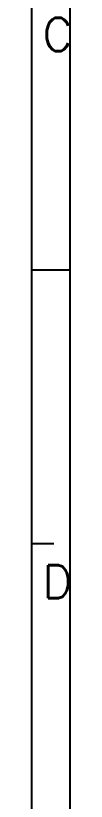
# Model space of a CAD drawing. Header units: millimetres. Extents: x 0 to 442, y 0 to 314.
# Drawn here: x 438.3 to 442.2, y 82.4 to 162.8 of the extents above; entities that cross this region are included whole.
import ezdxf

# ---------------------------------------------------------------- set-up
doc = ezdxf.new("R2010")
doc.units = ezdxf.units.MM
doc.header["$LTSCALE"] = 23.1
doc.linetypes.add('PHANTOM', pattern=[29.5, 9.5, -1.5, 3, -1.5, 3, -1.5, 9.5])
doc.layers.get('0').update_dxf_attribs({"linetype": 'CONTINUOUS'})
doc.layers.add('0PAPERF', color=2, linetype='PHANTOM', plot=False)
doc.styles.add('SIMPLEX', font='simplex.shx')

msp = doc.modelspace()

# ---------------------------------------------------------------- linework, layer by layer
for p, q in [((438.255, 5.646), (438.255, 304.883)), ((438.255, 136.772), (442.178, 136.772)), ((438.255, 108.754), (440.497, 108.754))]:
    msp.add_line(p, q)
at = {"layer": '0PAPERF'}
msp.add_line((442.178, 0), (442.178, 314.294), dxfattribs=at)

# ---------------------------------------------------------------- texts
at = {"style": 'SIMPLEX'}
for s, p in [('C', (439.346, 159.187)), ('D', (439.346, 103.15))]:
    msp.add_text(s, height=3.407, dxfattribs=at).set_placement(p)

doc.saveas('drawing.dxf')
